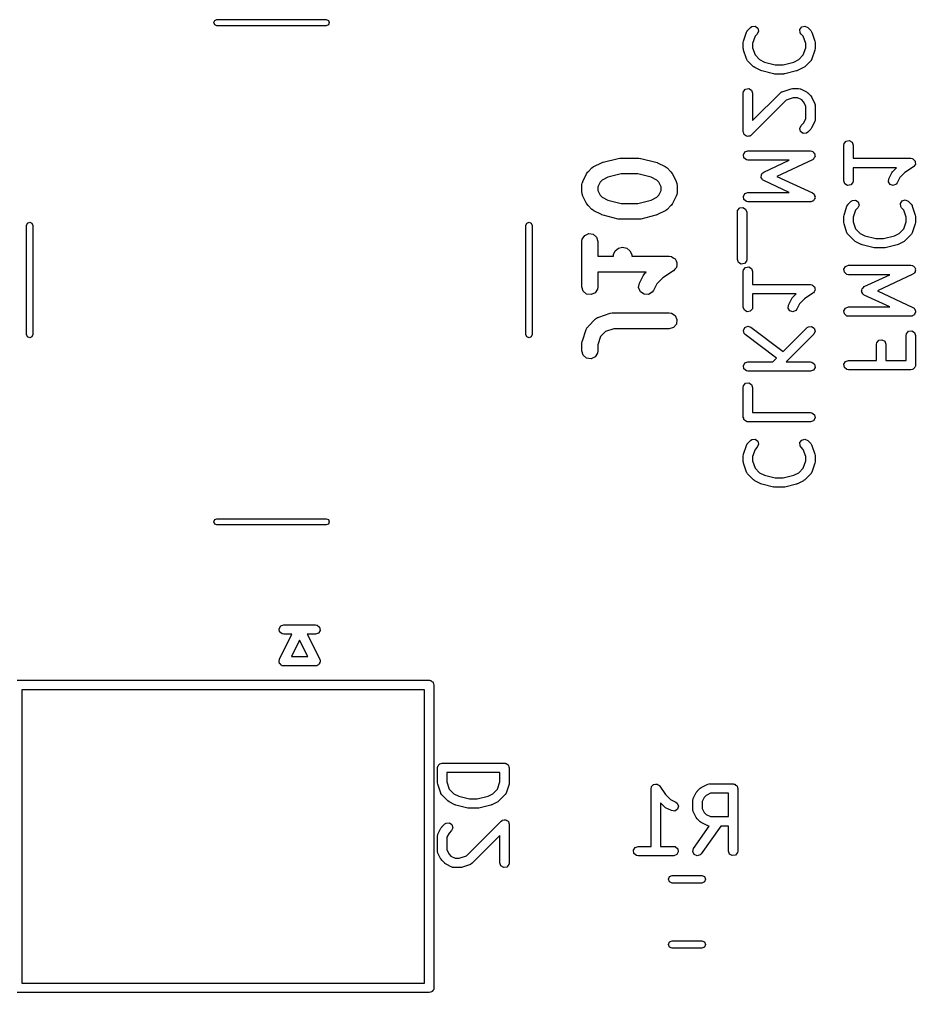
# Model space of a CAD drawing. Extents: x 4.56 to 9.29, y -6.2 to -0.8.
# Drawn here: x 5.004 to 5.569, y -6.204 to -5.591 of the extents above; entities that cross this region are included whole.
import ezdxf

# ---------------------------------------------------------------- set-up
doc = ezdxf.new("R2010")
doc.units = 0
doc.header["$MEASUREMENT"] = 0
doc.layers.add('BLACK', color=7, linetype='CONTINUOUS')

msp = doc.modelspace()

# ---------------------------------------------------------------- linework, layer by layer
at = {"layer": 'BLACK', "linetype": 'CONTINUOUS'}
for p, q in [((5.12666, -5.59252), (5.12724, -5.59113)), ((5.12724, -5.59113), (5.12863, -5.59055)), ((5.12863, -5.59055), (5.19753, -5.59055)), ((5.19753, -5.59055), (5.19892, -5.59113)), ((5.19892, -5.59113), (5.1995, -5.59252)), ((5.12724, -5.59391), (5.12666, -5.59252)), ((5.12863, -5.59449), (5.12724, -5.59391)), ((5.19753, -5.59449), (5.12863, -5.59449)), ((5.19892, -5.59391), (5.19753, -5.59449)), ((5.1995, -5.59252), (5.19892, -5.59391)), ((5.4627, -5.59862), (5.46319, -5.59771)), ((5.46319, -5.59771), (5.46334, -5.59762)), ((5.46334, -5.59762), (5.46342, -5.59746)), ((5.46342, -5.59746), (5.46529, -5.59559)), ((5.46529, -5.59559), (5.46613, -5.595)), ((5.46613, -5.595), (5.46814, -5.59482)), ((5.46814, -5.59482), (5.4698, -5.59598)), ((5.47032, -5.59793), (5.46947, -5.59976)), ((5.4698, -5.59598), (5.47032, -5.59793)), ((5.4964, -5.59691), (5.49756, -5.59526)), ((5.49657, -5.59892), (5.4964, -5.59691)), ((5.49756, -5.59526), (5.49951, -5.59473)), ((5.49951, -5.59473), (5.50134, -5.59559)), ((5.50134, -5.59559), (5.50321, -5.59746)), ((5.50321, -5.59746), (5.5038, -5.5983)), ((5.5038, -5.5983), (5.50382, -5.59848)), ((5.46068, -5.60517), (5.46083, -5.6043)), ((5.46083, -5.60424), (5.4627, -5.59862)), ((5.46083, -5.6043), (5.46083, -5.60424)), ((5.46808, -5.60115), (5.46658, -5.60565)), ((5.46947, -5.59976), (5.46808, -5.60115)), ((5.49716, -5.59976), (5.49657, -5.59892)), ((5.49854, -5.60115), (5.49716, -5.59976)), ((5.50005, -5.60565), (5.49854, -5.60115)), ((5.50382, -5.59848), (5.50393, -5.59862)), ((5.50393, -5.59862), (5.5058, -5.60424)), ((5.5058, -5.60424), (5.50593, -5.60511)), ((5.46068, -5.60892), (5.46068, -5.60517)), ((5.4607, -5.60898), (5.46068, -5.60892)), ((5.46083, -5.60986), (5.4607, -5.60898)), ((5.4627, -5.61548), (5.46083, -5.60986)), ((5.46658, -5.60565), (5.46658, -5.60844)), ((5.46658, -5.60844), (5.46808, -5.61295)), ((5.49854, -5.61295), (5.50005, -5.60844)), ((5.50005, -5.60844), (5.50005, -5.60565)), ((5.5058, -5.60986), (5.50393, -5.61548)), ((5.50595, -5.60892), (5.5058, -5.60979)), ((5.5058, -5.60979), (5.5058, -5.60986)), ((5.50593, -5.60511), (5.50595, -5.60517)), ((5.50595, -5.60517), (5.50595, -5.60892)), ((5.46281, -5.61562), (5.4627, -5.61548)), ((5.46283, -5.6158), (5.46281, -5.61562)), ((5.46342, -5.61664), (5.46283, -5.6158)), ((5.46717, -5.62039), (5.46342, -5.61664)), ((5.46808, -5.61295), (5.471, -5.61587)), ((5.471, -5.61587), (5.47403, -5.61739)), ((5.49259, -5.61739), (5.49563, -5.61587)), ((5.49563, -5.61587), (5.49854, -5.61295)), ((5.50321, -5.61664), (5.49946, -5.62039)), ((5.50329, -5.61648), (5.50321, -5.61664)), ((5.50344, -5.61638), (5.50329, -5.61648)), ((5.50393, -5.61548), (5.50344, -5.61638)), ((5.46722, -5.62041), (5.46717, -5.62039)), ((5.46793, -5.62094), (5.46722, -5.62041)), ((5.47168, -5.62281), (5.46793, -5.62094)), ((5.47182, -5.62283), (5.47168, -5.62281)), ((5.47229, -5.62304), (5.47182, -5.62283)), ((5.47403, -5.61739), (5.48087, -5.61909)), ((5.48087, -5.61909), (5.48576, -5.61909)), ((5.48576, -5.61909), (5.49259, -5.61739)), ((5.49495, -5.62281), (5.49446, -5.62296)), ((5.4987, -5.62094), (5.49495, -5.62281)), ((5.49874, -5.62089), (5.4987, -5.62094)), ((5.49946, -5.62039), (5.49874, -5.62089)), ((5.47979, -5.62491), (5.47229, -5.62304)), ((5.47992, -5.6249), (5.47979, -5.62491)), ((5.4805, -5.625), (5.47992, -5.6249)), ((5.48613, -5.625), (5.4805, -5.625)), ((5.48625, -5.62495), (5.48613, -5.625)), ((5.48684, -5.62491), (5.48625, -5.62495)), ((5.49434, -5.62304), (5.48684, -5.62491)), ((5.49446, -5.62296), (5.49434, -5.62304)), ((5.46085, -5.63604), (5.46215, -5.63449)), ((5.46215, -5.63449), (5.46414, -5.63414)), ((5.46414, -5.63414), (5.46589, -5.63515)), ((5.46589, -5.63515), (5.46658, -5.63705)), ((5.48519, -5.63612), (5.49082, -5.63424)), ((5.49082, -5.63424), (5.49169, -5.63411)), ((5.49169, -5.63411), (5.49175, -5.63409)), ((5.49175, -5.63409), (5.4955, -5.63409)), ((5.4955, -5.63409), (5.49651, -5.63427)), ((5.49651, -5.63427), (5.49665, -5.63438)), ((5.49665, -5.63438), (5.49682, -5.6344)), ((5.49682, -5.6344), (5.50057, -5.63628)), ((5.46068, -5.63705), (5.46085, -5.63604)), ((5.46068, -5.66142), (5.46068, -5.63705)), ((5.46658, -5.65429), (5.48404, -5.63683)), ((5.46658, -5.63705), (5.46658, -5.65429)), ((5.48404, -5.63683), (5.48488, -5.63624)), ((5.48488, -5.63624), (5.48505, -5.63623)), ((5.48505, -5.63623), (5.48519, -5.63612)), ((5.49223, -5.64), (5.48772, -5.6415)), ((5.4948, -5.64), (5.49223, -5.64)), ((5.4975, -5.64135), (5.4948, -5.64)), ((5.50057, -5.63628), (5.50128, -5.6368)), ((5.50128, -5.6368), (5.50134, -5.63683)), ((5.50134, -5.63683), (5.50321, -5.63871)), ((5.50321, -5.63871), (5.50372, -5.63943)), ((5.50372, -5.63943), (5.50377, -5.63947)), ((5.50377, -5.63947), (5.50564, -5.64322)), ((5.48772, -5.6415), (5.46572, -5.66351)), ((5.4987, -5.64254), (5.4975, -5.64135)), ((5.50005, -5.64524), (5.4987, -5.64254)), ((5.50005, -5.65322), (5.50005, -5.64524)), ((5.50564, -5.64322), (5.50593, -5.64421)), ((5.50593, -5.64421), (5.50589, -5.64438)), ((5.50589, -5.64438), (5.50595, -5.64454)), ((5.50595, -5.64454), (5.50595, -5.65392)), ((5.4987, -5.65592), (5.50005, -5.65322)), ((5.49631, -5.65929), (5.49716, -5.65745)), ((5.49683, -5.66124), (5.49631, -5.65929)), ((5.49716, -5.65745), (5.4987, -5.65592)), ((5.50324, -5.6597), (5.50321, -5.65976)), ((5.50377, -5.65899), (5.50324, -5.6597)), ((5.50564, -5.65524), (5.50377, -5.65899)), ((5.50566, -5.65506), (5.50564, -5.65524)), ((5.50577, -5.65493), (5.50566, -5.65506)), ((5.50595, -5.65392), (5.50577, -5.65493)), ((5.46098, -5.66225), (5.46068, -5.66142)), ((5.46121, -5.66311), (5.46098, -5.66225)), ((5.46132, -5.66319), (5.46121, -5.66311)), ((5.46137, -5.66332), (5.46132, -5.66319)), ((5.46214, -5.66376), (5.46137, -5.66332)), ((5.46286, -5.66427), (5.46214, -5.66376)), ((5.463, -5.66426), (5.46286, -5.66427)), ((5.46312, -5.66433), (5.463, -5.66426)), ((5.46399, -5.66417), (5.46312, -5.66433)), ((5.46488, -5.66409), (5.46399, -5.66417)), ((5.46503, -5.66399), (5.46488, -5.66409)), ((5.46511, -5.66397), (5.46503, -5.66399)), ((5.46519, -5.66387), (5.46511, -5.66397)), ((5.46572, -5.66351), (5.46519, -5.66387)), ((5.49849, -5.66239), (5.49683, -5.66124)), ((5.5005, -5.66222), (5.49849, -5.66239)), ((5.50134, -5.66163), (5.5005, -5.66222)), ((5.50321, -5.65976), (5.50134, -5.66163)), ((5.52406, -5.66985), (5.52424, -5.66884)), ((5.52406, -5.69235), (5.52406, -5.66985)), ((5.52424, -5.66884), (5.52554, -5.6673)), ((5.52554, -5.6673), (5.52753, -5.66695)), ((5.52753, -5.66695), (5.52928, -5.66796)), ((5.52928, -5.66796), (5.52997, -5.66985)), ((5.52997, -5.66985), (5.52997, -5.67815)), ((5.38173, -5.67816), (5.38281, -5.67805)), ((5.38281, -5.67805), (5.38294, -5.67801)), ((5.38294, -5.67801), (5.39485, -5.67801)), ((5.39485, -5.67801), (5.39592, -5.67817)), ((5.46072, -5.6759), (5.46173, -5.67415)), ((5.46107, -5.67789), (5.46072, -5.6759)), ((5.46262, -5.67919), (5.46107, -5.67789)), ((5.46173, -5.67415), (5.46363, -5.67346)), ((5.46363, -5.67346), (5.503, -5.67346)), ((5.503, -5.67346), (5.50401, -5.67364)), ((5.50401, -5.67364), (5.50431, -5.67389)), ((5.50431, -5.67389), (5.50469, -5.674)), ((5.50469, -5.674), (5.50506, -5.67452)), ((5.50522, -5.67812), (5.5049, -5.67868)), ((5.50506, -5.67452), (5.50556, -5.67494)), ((5.50568, -5.67766), (5.50522, -5.67812)), ((5.50556, -5.67494), (5.50562, -5.67533)), ((5.50562, -5.67533), (5.50585, -5.67565)), ((5.50571, -5.67727), (5.50568, -5.67766)), ((5.50591, -5.67693), (5.50571, -5.67727)), ((5.50585, -5.67565), (5.5058, -5.67629)), ((5.5058, -5.67629), (5.50591, -5.67693)), ((5.52997, -5.67815), (5.56639, -5.67815)), ((5.56639, -5.67815), (5.56739, -5.67833)), ((5.36274, -5.68662), (5.36512, -5.68424)), ((5.36512, -5.68424), (5.36626, -5.68339)), ((5.36626, -5.68339), (5.36635, -5.68337)), ((5.36635, -5.68337), (5.36642, -5.6833)), ((5.36642, -5.6833), (5.37118, -5.68092)), ((5.37118, -5.68092), (5.37205, -5.68063)), ((5.37205, -5.68063), (5.3722, -5.68054)), ((5.3722, -5.68054), (5.38173, -5.67816)), ((5.39592, -5.67817), (5.39606, -5.67816)), ((5.39606, -5.67816), (5.40558, -5.68054)), ((5.40558, -5.68054), (5.40643, -5.68089)), ((5.40643, -5.68089), (5.40661, -5.68092)), ((5.40661, -5.68092), (5.41137, -5.6833)), ((5.41137, -5.6833), (5.41254, -5.68412)), ((5.41254, -5.68412), (5.41258, -5.6842)), ((5.41258, -5.6842), (5.41267, -5.68424)), ((5.41267, -5.68424), (5.41505, -5.68662)), ((5.46363, -5.67937), (5.46262, -5.67919)), ((5.48969, -5.67937), (5.46363, -5.67937)), ((5.47363, -5.68686), (5.48969, -5.67937)), ((5.50425, -5.67909), (5.48186, -5.68954)), ((5.50453, -5.67881), (5.50425, -5.67909)), ((5.5049, -5.67868), (5.50453, -5.67881)), ((5.55738, -5.68406), (5.52997, -5.68406)), ((5.52997, -5.68406), (5.52997, -5.69235)), ((5.55492, -5.68651), (5.55738, -5.68406)), ((5.56802, -5.68356), (5.56264, -5.68715)), ((5.56739, -5.67833), (5.56752, -5.67844)), ((5.56752, -5.67844), (5.56769, -5.67846)), ((5.56769, -5.67846), (5.56829, -5.67908)), ((5.56812, -5.68342), (5.56802, -5.68356)), ((5.56828, -5.68336), (5.56812, -5.68342)), ((5.56871, -5.68262), (5.56828, -5.68336)), ((5.56829, -5.67908), (5.56894, -5.67963)), ((5.56922, -5.68193), (5.56871, -5.68262)), ((5.56894, -5.67963), (5.56897, -5.67979)), ((5.56897, -5.67979), (5.56909, -5.67992)), ((5.56909, -5.67992), (5.56914, -5.68077)), ((5.56914, -5.68077), (5.56929, -5.68162)), ((5.56929, -5.68162), (5.56921, -5.68176)), ((5.56921, -5.68176), (5.56922, -5.68193)), ((5.35942, -5.69268), (5.3618, -5.68792)), ((5.3618, -5.68792), (5.36261, -5.68675)), ((5.36261, -5.68675), (5.36269, -5.6867)), ((5.36269, -5.6867), (5.36274, -5.68662)), ((5.37516, -5.69011), (5.37162, -5.69189)), ((5.38356, -5.68801), (5.37516, -5.69011)), ((5.39423, -5.68801), (5.38356, -5.68801)), ((5.40262, -5.69011), (5.39423, -5.68801)), ((5.40617, -5.69189), (5.40262, -5.69011)), ((5.41505, -5.68662), (5.4159, -5.68776)), ((5.4159, -5.68776), (5.41592, -5.68785)), ((5.41592, -5.68785), (5.41598, -5.68792)), ((5.41598, -5.68792), (5.41837, -5.69268)), ((5.47194, -5.6898), (5.47213, -5.68905)), ((5.47205, -5.69004), (5.47194, -5.6898)), ((5.47203, -5.6903), (5.47205, -5.69004)), ((5.47247, -5.69093), (5.47203, -5.6903)), ((5.47213, -5.68905), (5.4722, -5.68829)), ((5.4722, -5.68829), (5.47239, -5.6881)), ((5.47239, -5.6881), (5.47246, -5.68784)), ((5.47246, -5.68784), (5.47309, -5.6874)), ((5.47309, -5.6874), (5.47363, -5.68686)), ((5.48186, -5.68954), (5.50425, -5.69999)), ((5.5525, -5.69103), (5.55437, -5.68728)), ((5.55437, -5.68728), (5.5549, -5.68657)), ((5.5549, -5.68657), (5.55492, -5.68651)), ((5.55944, -5.69035), (5.55778, -5.69367)), ((5.56264, -5.68715), (5.55944, -5.69035)), ((5.35889, -5.69492), (5.3591, -5.69351)), ((5.35889, -5.69968), (5.35889, -5.69492)), ((5.3591, -5.69351), (5.35934, -5.69313)), ((5.35934, -5.69313), (5.35942, -5.69268)), ((5.37038, -5.69312), (5.36889, -5.6961)), ((5.36889, -5.6961), (5.36889, -5.6985)), ((5.37162, -5.69189), (5.37038, -5.69312)), ((5.4074, -5.69312), (5.40617, -5.69189)), ((5.40889, -5.6961), (5.4074, -5.69312)), ((5.40889, -5.6985), (5.40889, -5.6961)), ((5.41837, -5.69268), (5.41881, -5.69403)), ((5.41881, -5.69403), (5.41877, -5.69448)), ((5.41877, -5.69448), (5.41889, -5.69492)), ((5.41889, -5.69492), (5.41889, -5.69968)), ((5.47279, -5.69163), (5.47247, -5.69093)), ((5.47311, -5.69185), (5.47279, -5.69163)), ((5.47318, -5.69196), (5.47311, -5.69185)), ((5.47331, -5.69199), (5.47318, -5.69196)), ((5.47363, -5.69221), (5.47331, -5.69199)), ((5.48969, -5.69971), (5.47363, -5.69221)), ((5.52475, -5.69425), (5.52406, -5.69235)), ((5.5265, -5.69526), (5.52475, -5.69425)), ((5.52849, -5.69491), (5.5265, -5.69526)), ((5.52979, -5.69336), (5.52849, -5.69491)), ((5.52997, -5.69235), (5.52979, -5.69336)), ((5.55226, -5.69304), (5.5525, -5.69103)), ((5.55338, -5.69472), (5.55226, -5.69304)), ((5.55531, -5.6953), (5.55338, -5.69472)), ((5.55717, -5.6945), (5.55531, -5.6953)), ((5.55778, -5.69367), (5.55717, -5.6945)), ((5.35902, -5.70012), (5.35889, -5.69968)), ((5.35897, -5.70057), (5.35902, -5.70012)), ((5.35942, -5.70192), (5.35897, -5.70057)), ((5.3618, -5.70668), (5.35942, -5.70192)), ((5.36889, -5.6985), (5.37038, -5.70148)), ((5.37038, -5.70148), (5.37162, -5.70271)), ((5.40617, -5.70271), (5.4074, -5.70148)), ((5.4074, -5.70148), (5.40889, -5.6985)), ((5.41837, -5.70192), (5.41598, -5.70668)), ((5.41845, -5.70147), (5.41837, -5.70192)), ((5.41869, -5.70109), (5.41845, -5.70147)), ((5.41889, -5.69968), (5.41869, -5.70109)), ((5.46072, -5.70215), (5.46173, -5.7004)), ((5.46107, -5.70414), (5.46072, -5.70215)), ((5.46173, -5.7004), (5.46363, -5.69971)), ((5.46363, -5.69971), (5.48969, -5.69971)), ((5.50425, -5.69999), (5.50509, -5.70057)), ((5.50509, -5.70057), (5.50525, -5.70093)), ((5.50525, -5.70093), (5.50556, -5.70119)), ((5.50556, -5.70119), (5.50567, -5.70182)), ((5.50567, -5.70182), (5.50594, -5.70241)), ((5.50594, -5.70241), (5.50584, -5.70279)), ((5.36187, -5.70675), (5.3618, -5.70668)), ((5.36189, -5.70684), (5.36187, -5.70675)), ((5.36274, -5.70798), (5.36189, -5.70684)), ((5.36512, -5.71036), (5.36274, -5.70798)), ((5.37162, -5.70271), (5.37516, -5.70449)), ((5.37516, -5.70449), (5.38356, -5.70659)), ((5.38356, -5.70659), (5.39423, -5.70659)), ((5.39423, -5.70659), (5.40262, -5.70449)), ((5.40262, -5.70449), (5.40617, -5.70271)), ((5.41505, -5.70798), (5.41267, -5.71036)), ((5.41509, -5.7079), (5.41505, -5.70798)), ((5.41517, -5.70785), (5.41509, -5.7079)), ((5.41598, -5.70668), (5.41517, -5.70785)), ((5.46262, -5.70544), (5.46107, -5.70414)), ((5.46363, -5.70561), (5.46262, -5.70544)), ((5.503, -5.70561), (5.46363, -5.70561)), ((5.50337, -5.70548), (5.503, -5.70561)), ((5.50376, -5.70551), (5.50337, -5.70548)), ((5.50429, -5.70514), (5.50376, -5.70551)), ((5.5049, -5.70492), (5.50429, -5.70514)), ((5.50509, -5.70458), (5.5049, -5.70492)), ((5.50542, -5.70436), (5.50509, -5.70458)), ((5.50558, -5.70373), (5.50542, -5.70436)), ((5.50591, -5.70317), (5.50558, -5.70373)), ((5.50584, -5.70279), (5.50591, -5.70317)), ((5.52421, -5.71391), (5.52609, -5.70829)), ((5.52609, -5.70829), (5.52658, -5.70739)), ((5.52658, -5.70739), (5.52673, -5.7073)), ((5.52673, -5.7073), (5.5268, -5.70714)), ((5.5268, -5.70714), (5.52868, -5.70526)), ((5.52868, -5.70526), (5.52952, -5.70467)), ((5.52952, -5.70467), (5.53153, -5.7045)), ((5.53153, -5.7045), (5.53318, -5.70566)), ((5.53371, -5.70761), (5.53285, -5.70944)), ((5.53318, -5.70566), (5.53371, -5.70761)), ((5.55978, -5.70658), (5.56094, -5.70493)), ((5.55996, -5.7086), (5.55978, -5.70658)), ((5.56055, -5.70944), (5.55996, -5.7086)), ((5.56094, -5.70493), (5.56289, -5.70441)), ((5.56289, -5.70441), (5.56472, -5.70526)), ((5.56472, -5.70526), (5.5666, -5.70714)), ((5.5666, -5.70714), (5.56719, -5.70798)), ((5.56719, -5.70798), (5.5672, -5.70815)), ((5.5672, -5.70815), (5.56731, -5.70829)), ((5.56731, -5.70829), (5.56919, -5.71391)), ((5.3652, -5.7104), (5.36512, -5.71036)), ((5.36525, -5.71049), (5.3652, -5.7104)), ((5.36642, -5.7113), (5.36525, -5.71049)), ((5.37118, -5.71368), (5.36642, -5.7113)), ((5.37135, -5.71371), (5.37118, -5.71368)), ((5.3722, -5.71406), (5.37135, -5.71371)), ((5.38173, -5.71644), (5.3722, -5.71406)), ((5.40558, -5.71406), (5.39606, -5.71644)), ((5.40573, -5.71397), (5.40558, -5.71406)), ((5.40661, -5.71368), (5.40573, -5.71397)), ((5.41137, -5.7113), (5.40661, -5.71368)), ((5.41144, -5.71123), (5.41137, -5.7113)), ((5.41153, -5.71121), (5.41144, -5.71123)), ((5.41267, -5.71036), (5.41153, -5.71121)), ((5.45693, -5.71204), (5.4571, -5.71103)), ((5.45693, -5.74203), (5.45693, -5.71204)), ((5.4571, -5.71103), (5.4584, -5.70948)), ((5.4584, -5.70948), (5.46039, -5.70913)), ((5.46039, -5.70913), (5.46214, -5.71014)), ((5.46214, -5.71014), (5.46283, -5.71204)), ((5.46283, -5.71204), (5.46283, -5.74203)), ((5.52406, -5.71485), (5.52422, -5.71398)), ((5.52406, -5.7186), (5.52406, -5.71485)), ((5.52422, -5.71398), (5.52421, -5.71391)), ((5.53147, -5.71082), (5.52997, -5.71533)), ((5.53285, -5.70944), (5.53147, -5.71082)), ((5.56193, -5.71082), (5.56055, -5.70944)), ((5.56343, -5.71533), (5.56193, -5.71082)), ((5.56919, -5.71391), (5.56932, -5.71479)), ((5.56932, -5.71479), (5.56934, -5.71485)), ((5.56934, -5.71485), (5.56934, -5.7186)), ((5.00855, -5.72047), (5.00913, -5.71908)), ((5.00855, -5.78937), (5.00855, -5.72047)), ((5.00913, -5.71908), (5.01052, -5.7185)), ((5.01052, -5.7185), (5.01191, -5.71908)), ((5.01191, -5.71908), (5.01249, -5.72047)), ((5.01249, -5.72047), (5.01249, -5.78937)), ((5.32351, -5.72047), (5.32409, -5.71908)), ((5.32351, -5.78937), (5.32351, -5.72047)), ((5.32409, -5.71908), (5.32548, -5.7185)), ((5.32548, -5.7185), (5.32687, -5.71908)), ((5.32687, -5.71908), (5.32745, -5.72047)), ((5.32745, -5.72047), (5.32745, -5.78937)), ((5.38186, -5.71643), (5.38173, -5.71644)), ((5.38294, -5.71659), (5.38186, -5.71643)), ((5.39485, -5.71659), (5.38294, -5.71659)), ((5.39498, -5.71655), (5.39485, -5.71659)), ((5.39606, -5.71644), (5.39498, -5.71655)), ((5.52408, -5.71866), (5.52406, -5.7186)), ((5.52421, -5.71953), (5.52408, -5.71866)), ((5.52609, -5.72516), (5.52421, -5.71953)), ((5.52997, -5.71533), (5.52997, -5.71812)), ((5.52997, -5.71812), (5.53147, -5.72263)), ((5.56193, -5.72263), (5.56343, -5.71812)), ((5.56343, -5.71812), (5.56343, -5.71533)), ((5.56919, -5.71953), (5.56731, -5.72516)), ((5.56934, -5.7186), (5.56918, -5.71947)), ((5.56918, -5.71947), (5.56919, -5.71953)), ((5.3591, -5.72922), (5.36062, -5.72685)), ((5.36062, -5.72685), (5.36318, -5.72568)), ((5.36318, -5.72568), (5.36597, -5.72609)), ((5.36597, -5.72609), (5.3681, -5.72793)), ((5.5262, -5.72529), (5.52609, -5.72516)), ((5.52621, -5.72547), (5.5262, -5.72529)), ((5.5268, -5.72631), (5.52621, -5.72547)), ((5.53055, -5.73006), (5.5268, -5.72631)), ((5.53147, -5.72263), (5.53439, -5.72554)), ((5.53439, -5.72554), (5.53742, -5.72706)), ((5.53742, -5.72706), (5.54425, -5.72877)), ((5.54915, -5.72877), (5.55598, -5.72706)), ((5.55598, -5.72706), (5.55901, -5.72554)), ((5.55901, -5.72554), (5.56193, -5.72263)), ((5.5666, -5.72631), (5.56285, -5.73006)), ((5.56667, -5.72615), (5.5666, -5.72631)), ((5.56682, -5.72606), (5.56667, -5.72615)), ((5.56731, -5.72516), (5.56682, -5.72606)), ((5.35889, -5.73063), (5.3591, -5.72922)), ((5.35889, -5.75921), (5.35889, -5.73063)), ((5.3681, -5.72793), (5.36889, -5.73063)), ((5.36889, -5.73063), (5.36889, -5.73992)), ((5.53061, -5.73009), (5.53055, -5.73006)), ((5.53132, -5.73061), (5.53061, -5.73009)), ((5.53507, -5.73249), (5.53132, -5.73061)), ((5.53521, -5.7325), (5.53507, -5.73249)), ((5.53567, -5.73271), (5.53521, -5.7325)), ((5.54317, -5.73459), (5.53567, -5.73271)), ((5.54425, -5.72877), (5.54915, -5.72877)), ((5.55773, -5.73271), (5.55023, -5.73459)), ((5.55784, -5.73263), (5.55773, -5.73271)), ((5.55833, -5.73249), (5.55784, -5.73263)), ((5.56208, -5.73061), (5.55833, -5.73249)), ((5.56213, -5.73057), (5.56208, -5.73061)), ((5.56285, -5.73006), (5.56213, -5.73057)), ((5.37878, -5.73884), (5.37992, -5.73648)), ((5.37878, -5.73992), (5.37878, -5.73884)), ((5.37992, -5.73648), (5.38197, -5.73484)), ((5.38197, -5.73484), (5.38454, -5.73425)), ((5.38454, -5.73425), (5.3871, -5.73484)), ((5.3871, -5.73484), (5.38915, -5.73648)), ((5.38915, -5.73648), (5.39029, -5.73884)), ((5.39029, -5.73884), (5.39029, -5.73992)), ((5.54331, -5.73457), (5.54317, -5.73459)), ((5.54389, -5.73467), (5.54331, -5.73457)), ((5.54951, -5.73467), (5.54389, -5.73467)), ((5.54964, -5.73463), (5.54951, -5.73467)), ((5.55023, -5.73459), (5.54964, -5.73463)), ((5.36889, -5.73992), (5.37878, -5.73992)), ((5.39029, -5.73992), (5.41389, -5.73992)), ((5.41389, -5.73992), (5.41515, -5.7401)), ((5.41515, -5.7401), (5.41522, -5.7401)), ((5.41522, -5.7401), (5.41524, -5.74011)), ((5.41524, -5.74011), (5.4153, -5.74012)), ((5.4153, -5.74012), (5.41645, -5.74086)), ((5.41645, -5.74086), (5.41762, -5.74158)), ((5.41762, -5.74158), (5.41763, -5.74162)), ((5.41763, -5.74162), (5.41767, -5.74165)), ((5.41767, -5.74165), (5.41824, -5.74289)), ((5.41824, -5.74289), (5.41883, -5.74412)), ((5.41865, -5.74556), (5.41848, -5.74692)), ((5.41884, -5.74421), (5.41865, -5.74556)), ((5.41883, -5.74412), (5.41882, -5.74417)), ((5.41882, -5.74417), (5.41884, -5.74421)), ((5.45762, -5.74393), (5.45693, -5.74203)), ((5.45937, -5.74494), (5.45762, -5.74393)), ((5.46136, -5.74459), (5.45937, -5.74494)), ((5.46265, -5.74304), (5.46136, -5.74459)), ((5.46283, -5.74203), (5.46265, -5.74304)), ((5.52512, -5.74633), (5.52701, -5.74564)), ((5.52701, -5.74564), (5.56639, -5.74564)), ((5.56639, -5.74564), (5.56739, -5.74582)), ((5.39944, -5.74992), (5.36889, -5.74992)), ((5.36889, -5.74992), (5.36889, -5.75921)), ((5.39752, -5.75221), (5.39833, -5.75104)), ((5.39833, -5.75104), (5.39841, -5.75099)), ((5.39841, -5.75099), (5.39845, -5.75091)), ((5.39845, -5.75091), (5.39944, -5.74992)), ((5.41667, -5.74908), (5.40994, -5.75357)), ((5.41755, -5.74803), (5.41667, -5.74908)), ((5.41844, -5.747), (5.41755, -5.74803)), ((5.41845, -5.74695), (5.41844, -5.747)), ((5.41848, -5.74692), (5.41845, -5.74695)), ((5.46068, -5.74953), (5.46085, -5.74852)), ((5.46068, -5.77203), (5.46068, -5.74953)), ((5.46085, -5.74852), (5.46215, -5.74697)), ((5.46215, -5.74697), (5.46414, -5.74662)), ((5.46414, -5.74662), (5.46589, -5.74763)), ((5.46589, -5.74763), (5.46658, -5.74953)), ((5.46658, -5.74953), (5.46658, -5.75783)), ((5.52411, -5.74808), (5.52512, -5.74633)), ((5.52446, -5.75007), (5.52411, -5.74808)), ((5.52601, -5.75137), (5.52446, -5.75007)), ((5.52701, -5.75155), (5.52601, -5.75137)), ((5.55308, -5.75155), (5.52701, -5.75155)), ((5.53701, -5.75904), (5.55308, -5.75155)), ((5.56763, -5.75127), (5.54525, -5.76172)), ((5.56739, -5.74582), (5.5677, -5.74607)), ((5.56791, -5.75099), (5.56763, -5.75127)), ((5.5677, -5.74607), (5.56808, -5.74617)), ((5.56828, -5.75086), (5.56791, -5.75099)), ((5.56808, -5.74617), (5.56845, -5.7467)), ((5.56861, -5.7503), (5.56828, -5.75086)), ((5.56845, -5.7467), (5.56894, -5.74712)), ((5.56906, -5.74984), (5.56861, -5.7503)), ((5.56894, -5.74712), (5.56901, -5.74751)), ((5.56901, -5.74751), (5.56924, -5.74783)), ((5.5691, -5.74945), (5.56906, -5.74984)), ((5.56929, -5.74911), (5.5691, -5.74945)), ((5.56924, -5.74783), (5.56918, -5.74847)), ((5.56918, -5.74847), (5.56929, -5.74911)), ((5.39464, -5.75974), (5.39514, -5.75697)), ((5.39514, -5.75697), (5.39752, -5.75221)), ((5.4061, -5.7574), (5.40408, -5.76144)), ((5.40994, -5.75357), (5.4061, -5.7574)), ((5.46658, -5.75783), (5.503, -5.75783)), ((5.503, -5.75783), (5.50401, -5.75801)), ((5.35969, -5.76191), (5.35889, -5.75921)), ((5.36182, -5.76375), (5.35969, -5.76191)), ((5.3646, -5.76415), (5.36182, -5.76375)), ((5.36717, -5.76298), (5.3646, -5.76415)), ((5.36869, -5.76061), (5.36717, -5.76298)), ((5.36889, -5.75921), (5.36869, -5.76061)), ((5.39572, -5.76234), (5.39464, -5.75974)), ((5.39803, -5.76395), (5.39572, -5.76234)), ((5.40085, -5.76405), (5.39803, -5.76395)), ((5.40327, -5.76261), (5.40085, -5.76405)), ((5.40408, -5.76144), (5.40327, -5.76261)), ((5.494, -5.76373), (5.46658, -5.76373)), ((5.46658, -5.76373), (5.46658, -5.77203)), ((5.49154, -5.76619), (5.494, -5.76373)), ((5.50464, -5.76324), (5.49926, -5.76682)), ((5.50401, -5.75801), (5.50414, -5.75811)), ((5.50414, -5.75811), (5.50431, -5.75813)), ((5.50431, -5.75813), (5.5049, -5.75875)), ((5.50474, -5.7631), (5.50464, -5.76324)), ((5.5049, -5.76304), (5.50474, -5.7631)), ((5.5049, -5.75875), (5.50556, -5.7593)), ((5.50533, -5.7623), (5.5049, -5.76304)), ((5.50583, -5.76161), (5.50533, -5.7623)), ((5.50556, -5.7593), (5.50559, -5.75947)), ((5.50559, -5.75947), (5.5057, -5.75959)), ((5.5057, -5.75959), (5.50576, -5.76045)), ((5.50576, -5.76045), (5.50591, -5.76129)), ((5.50591, -5.76129), (5.50582, -5.76144)), ((5.50582, -5.76144), (5.50583, -5.76161)), ((5.53532, -5.76197), (5.53552, -5.76123)), ((5.53543, -5.76222), (5.53532, -5.76197)), ((5.53541, -5.76248), (5.53543, -5.76222)), ((5.53585, -5.76311), (5.53541, -5.76248)), ((5.53552, -5.76123), (5.53559, -5.76047)), ((5.53559, -5.76047), (5.53578, -5.76028)), ((5.53578, -5.76028), (5.53585, -5.76002)), ((5.53585, -5.76002), (5.53647, -5.75958)), ((5.53618, -5.7638), (5.53585, -5.76311)), ((5.5365, -5.76403), (5.53618, -5.7638)), ((5.53647, -5.75958), (5.53701, -5.75904)), ((5.53657, -5.76414), (5.5365, -5.76403)), ((5.54525, -5.76172), (5.56763, -5.77216)), ((5.48911, -5.77071), (5.49098, -5.76696)), ((5.49098, -5.76696), (5.49151, -5.76625)), ((5.49151, -5.76625), (5.49154, -5.76619)), ((5.49605, -5.77003), (5.49439, -5.77335)), ((5.49926, -5.76682), (5.49605, -5.77003)), ((5.5367, -5.76417), (5.53657, -5.76414)), ((5.53701, -5.76439), (5.5367, -5.76417)), ((5.55308, -5.77189), (5.53701, -5.76439)), ((5.36945, -5.77827), (5.3766, -5.77589)), ((5.3766, -5.77589), (5.378, -5.77564)), ((5.378, -5.77564), (5.37809, -5.77566)), ((5.37809, -5.77566), (5.37818, -5.77563)), ((5.37818, -5.77563), (5.41389, -5.77563)), ((5.41389, -5.77563), (5.4153, -5.77584)), ((5.4153, -5.77584), (5.41767, -5.77736)), ((5.46137, -5.77393), (5.46068, -5.77203)), ((5.46312, -5.77494), (5.46137, -5.77393)), ((5.46511, -5.77459), (5.46312, -5.77494)), ((5.4664, -5.77304), (5.46511, -5.77459)), ((5.46658, -5.77203), (5.4664, -5.77304)), ((5.48888, -5.77271), (5.48911, -5.77071)), ((5.48999, -5.7744), (5.48888, -5.77271)), ((5.49193, -5.77498), (5.48999, -5.7744)), ((5.49378, -5.77417), (5.49193, -5.77498)), ((5.49439, -5.77335), (5.49378, -5.77417)), ((5.52411, -5.77433), (5.52512, -5.77258)), ((5.52446, -5.77632), (5.52411, -5.77433)), ((5.52601, -5.77762), (5.52446, -5.77632)), ((5.52512, -5.77258), (5.52701, -5.77189)), ((5.52701, -5.77189), (5.55308, -5.77189)), ((5.56763, -5.77216), (5.56847, -5.77275)), ((5.56847, -5.77275), (5.56864, -5.77311)), ((5.56864, -5.77311), (5.56894, -5.77336)), ((5.56897, -5.77591), (5.5688, -5.77653)), ((5.56894, -5.77336), (5.56905, -5.774)), ((5.56929, -5.77535), (5.56897, -5.77591)), ((5.56905, -5.774), (5.56933, -5.77458)), ((5.56933, -5.77458), (5.56922, -5.77496)), ((5.56922, -5.77496), (5.56929, -5.77535)), ((5.36274, -5.78424), (5.3675, -5.77948)), ((5.3675, -5.77948), (5.36864, -5.77863)), ((5.36864, -5.77863), (5.36908, -5.77853)), ((5.36908, -5.77853), (5.36945, -5.77827)), ((5.41767, -5.77736), (5.41884, -5.77992)), ((5.41884, -5.77992), (5.41844, -5.78271)), ((5.52701, -5.77779), (5.52601, -5.77762)), ((5.56639, -5.77779), (5.52701, -5.77779)), ((5.56676, -5.77766), (5.56639, -5.77779)), ((5.56715, -5.77769), (5.56676, -5.77766)), ((5.56768, -5.77732), (5.56715, -5.77769)), ((5.56828, -5.7771), (5.56768, -5.77732)), ((5.56848, -5.77676), (5.56828, -5.7771)), ((5.5688, -5.77653), (5.56848, -5.77676)), ((5.35915, -5.79334), (5.36153, -5.7862)), ((5.36153, -5.7862), (5.36217, -5.78492)), ((5.36217, -5.78492), (5.36252, -5.78464)), ((5.36252, -5.78464), (5.36274, -5.78424)), ((5.37374, -5.78738), (5.37064, -5.79048)), ((5.37899, -5.78563), (5.37374, -5.78738)), ((5.41389, -5.78563), (5.37899, -5.78563)), ((5.4166, -5.78484), (5.41389, -5.78563)), ((5.41844, -5.78271), (5.4166, -5.78484)), ((5.4607, -5.78667), (5.46161, -5.78487)), ((5.46116, -5.78864), (5.4607, -5.78667)), ((5.46186, -5.78939), (5.46116, -5.78864)), ((5.46161, -5.78487), (5.46347, -5.78408)), ((5.46347, -5.78408), (5.4654, -5.78466)), ((5.4654, -5.78466), (5.48585, -5.8)), ((5.48585, -5.8), (5.50091, -5.78494)), ((5.50091, -5.78494), (5.50175, -5.78435)), ((5.50175, -5.78435), (5.50376, -5.78417)), ((5.50376, -5.78417), (5.50542, -5.78533)), ((5.50594, -5.78728), (5.50509, -5.78911)), ((5.50542, -5.78533), (5.50594, -5.78728)), ((5.56361, -5.78883), (5.56491, -5.78728)), ((5.56491, -5.78728), (5.5669, -5.78693)), ((5.5669, -5.78693), (5.56865, -5.78794)), ((5.56865, -5.78794), (5.56934, -5.78984)), ((5.00913, -5.79076), (5.00855, -5.78937)), ((5.01052, -5.79134), (5.00913, -5.79076)), ((5.01191, -5.79076), (5.01052, -5.79134)), ((5.01249, -5.78937), (5.01191, -5.79076)), ((5.32409, -5.79076), (5.32351, -5.78937)), ((5.32548, -5.79134), (5.32409, -5.79076)), ((5.32687, -5.79076), (5.32548, -5.79134)), ((5.32745, -5.78937), (5.32687, -5.79076)), ((5.35889, -5.79492), (5.3591, -5.79351)), ((5.3591, -5.79351), (5.35915, -5.79343)), ((5.35915, -5.79343), (5.35915, -5.79334)), ((5.37064, -5.79048), (5.36889, -5.79573)), ((5.48163, -5.80422), (5.46186, -5.78939)), ((5.50509, -5.78911), (5.48763, -5.80657)), ((5.54468, -5.79546), (5.54486, -5.79445)), ((5.54486, -5.79445), (5.54616, -5.79291)), ((5.54616, -5.79291), (5.54815, -5.79256)), ((5.54815, -5.79256), (5.5499, -5.79357)), ((5.5499, -5.79357), (5.55059, -5.79546)), ((5.56343, -5.78984), (5.56361, -5.78883)), ((5.56343, -5.80563), (5.56343, -5.78984)), ((5.56934, -5.78984), (5.56934, -5.80859)), ((5.35889, -5.79968), (5.35889, -5.79492)), ((5.35969, -5.80238), (5.35889, -5.79968)), ((5.36889, -5.79968), (5.36869, -5.80109)), ((5.36889, -5.79573), (5.36889, -5.79968)), ((5.54468, -5.80563), (5.54468, -5.79546)), ((5.55059, -5.79546), (5.55059, -5.80563)), ((5.36182, -5.80423), (5.35969, -5.80238)), ((5.3646, -5.80463), (5.36182, -5.80423)), ((5.36717, -5.80346), (5.3646, -5.80463)), ((5.36869, -5.80109), (5.36717, -5.80346)), ((5.46173, -5.80726), (5.46363, -5.80657)), ((5.46363, -5.80657), (5.47928, -5.80657)), ((5.47928, -5.80657), (5.48163, -5.80422)), ((5.48763, -5.80657), (5.503, -5.80657)), ((5.503, -5.80657), (5.50401, -5.80675)), ((5.50401, -5.80675), (5.50556, -5.80805)), ((5.52411, -5.80807), (5.52512, -5.80632)), ((5.52512, -5.80632), (5.52701, -5.80563)), ((5.52701, -5.80563), (5.54468, -5.80563)), ((5.55059, -5.80563), (5.56343, -5.80563)), ((5.46072, -5.80901), (5.46173, -5.80726)), ((5.46107, -5.811), (5.46072, -5.80901)), ((5.46262, -5.8123), (5.46107, -5.811)), ((5.46363, -5.81248), (5.46262, -5.8123)), ((5.503, -5.81248), (5.46363, -5.81248)), ((5.5049, -5.81179), (5.503, -5.81248)), ((5.50591, -5.81004), (5.5049, -5.81179)), ((5.50556, -5.80805), (5.50591, -5.81004)), ((5.52446, -5.81006), (5.52411, -5.80807)), ((5.52601, -5.81136), (5.52446, -5.81006)), ((5.52701, -5.81154), (5.52601, -5.81136)), ((5.56639, -5.81154), (5.52701, -5.81154)), ((5.56711, -5.81128), (5.56639, -5.81154)), ((5.56786, -5.81114), (5.56711, -5.81128)), ((5.56803, -5.81094), (5.56786, -5.81114)), ((5.56828, -5.81085), (5.56803, -5.81094)), ((5.56867, -5.81018), (5.56828, -5.81085)), ((5.56916, -5.8096), (5.56867, -5.81018)), ((5.56923, -5.80921), (5.56916, -5.8096)), ((5.56929, -5.8091), (5.56923, -5.80921)), ((5.56934, -5.80859), (5.56927, -5.80897)), ((5.56927, -5.80897), (5.56929, -5.8091)), ((5.46068, -5.82265), (5.46085, -5.82164)), ((5.46068, -5.84139), (5.46068, -5.82265)), ((5.46085, -5.82164), (5.46215, -5.82009)), ((5.46215, -5.82009), (5.46414, -5.81974)), ((5.46414, -5.81974), (5.46589, -5.82075)), ((5.46589, -5.82075), (5.46658, -5.82265)), ((5.46658, -5.82265), (5.46658, -5.83844)), ((5.46094, -5.84212), (5.46068, -5.84139)), ((5.46107, -5.84287), (5.46094, -5.84212)), ((5.46128, -5.84304), (5.46107, -5.84287)), ((5.46137, -5.84329), (5.46128, -5.84304)), ((5.46203, -5.84368), (5.46137, -5.84329)), ((5.46262, -5.84417), (5.46203, -5.84368)), ((5.46658, -5.83844), (5.503, -5.83844)), ((5.503, -5.83844), (5.50401, -5.83862)), ((5.5049, -5.84366), (5.503, -5.84435)), ((5.50401, -5.83862), (5.50556, -5.83992)), ((5.50591, -5.84191), (5.5049, -5.84366)), ((5.50556, -5.83992), (5.50591, -5.84191)), ((5.463, -5.84424), (5.46262, -5.84417)), ((5.46312, -5.8443), (5.463, -5.84424)), ((5.46325, -5.84428), (5.46312, -5.8443)), ((5.46363, -5.84435), (5.46325, -5.84428)), ((5.503, -5.84435), (5.46363, -5.84435)), ((5.46529, -5.85618), (5.46613, -5.85559)), ((5.46613, -5.85559), (5.46814, -5.85542)), ((5.46814, -5.85542), (5.4698, -5.85657)), ((5.4964, -5.8575), (5.49756, -5.85585)), ((5.49756, -5.85585), (5.49951, -5.85533)), ((5.49951, -5.85533), (5.50134, -5.85618)), ((5.46083, -5.86483), (5.4627, -5.85921)), ((5.4627, -5.85921), (5.46319, -5.85831)), ((5.46319, -5.85831), (5.46334, -5.85821)), ((5.46334, -5.85821), (5.46342, -5.85805)), ((5.46342, -5.85805), (5.46529, -5.85618)), ((5.46808, -5.86174), (5.46658, -5.86625)), ((5.46947, -5.86036), (5.46808, -5.86174)), ((5.47032, -5.85853), (5.46947, -5.86036)), ((5.4698, -5.85657), (5.47032, -5.85853)), ((5.49657, -5.85952), (5.4964, -5.8575)), ((5.49716, -5.86036), (5.49657, -5.85952)), ((5.49854, -5.86174), (5.49716, -5.86036)), ((5.50005, -5.86625), (5.49854, -5.86174)), ((5.50134, -5.85618), (5.50321, -5.85805)), ((5.50321, -5.85805), (5.5038, -5.85889)), ((5.5038, -5.85889), (5.50382, -5.85907)), ((5.50382, -5.85907), (5.50393, -5.85921)), ((5.50393, -5.85921), (5.5058, -5.86483)), ((5.46068, -5.86577), (5.46083, -5.8649)), ((5.46068, -5.86952), (5.46068, -5.86577)), ((5.46083, -5.8649), (5.46083, -5.86483)), ((5.46658, -5.86625), (5.46658, -5.86904)), ((5.50005, -5.86904), (5.50005, -5.86625)), ((5.5058, -5.86483), (5.50593, -5.86571)), ((5.50593, -5.86571), (5.50595, -5.86577)), ((5.50595, -5.86577), (5.50595, -5.86952)), ((5.4607, -5.86958), (5.46068, -5.86952)), ((5.46083, -5.87045), (5.4607, -5.86958)), ((5.4627, -5.87607), (5.46083, -5.87045)), ((5.46658, -5.86904), (5.46808, -5.87355)), ((5.46808, -5.87355), (5.471, -5.87646)), ((5.49563, -5.87646), (5.49854, -5.87355)), ((5.49854, -5.87355), (5.50005, -5.86904)), ((5.5058, -5.87045), (5.50393, -5.87607)), ((5.50595, -5.86952), (5.5058, -5.87039)), ((5.5058, -5.87039), (5.5058, -5.87045)), ((5.46281, -5.87621), (5.4627, -5.87607)), ((5.46283, -5.87639), (5.46281, -5.87621)), ((5.46342, -5.87723), (5.46283, -5.87639)), ((5.46717, -5.88098), (5.46342, -5.87723)), ((5.471, -5.87646), (5.47403, -5.87798)), ((5.47403, -5.87798), (5.48087, -5.87969)), ((5.48087, -5.87969), (5.48576, -5.87969)), ((5.48576, -5.87969), (5.49259, -5.87798)), ((5.49259, -5.87798), (5.49563, -5.87646)), ((5.50321, -5.87723), (5.49946, -5.88098)), ((5.50329, -5.87707), (5.50321, -5.87723)), ((5.50344, -5.87698), (5.50329, -5.87707)), ((5.50393, -5.87607), (5.50344, -5.87698)), ((5.46722, -5.88101), (5.46717, -5.88098)), ((5.46793, -5.88153), (5.46722, -5.88101)), ((5.47168, -5.88341), (5.46793, -5.88153)), ((5.47182, -5.88342), (5.47168, -5.88341)), ((5.47229, -5.88363), (5.47182, -5.88342)), ((5.47979, -5.8855), (5.47229, -5.88363)), ((5.47992, -5.88549), (5.47979, -5.8855)), ((5.4805, -5.88559), (5.47992, -5.88549)), ((5.48613, -5.88559), (5.4805, -5.88559)), ((5.48625, -5.88555), (5.48613, -5.88559)), ((5.48684, -5.8855), (5.48625, -5.88555)), ((5.49434, -5.88363), (5.48684, -5.8855)), ((5.49446, -5.88355), (5.49434, -5.88363)), ((5.49495, -5.88341), (5.49446, -5.88355)), ((5.4987, -5.88153), (5.49495, -5.88341)), ((5.49874, -5.88148), (5.4987, -5.88153)), ((5.49946, -5.88098), (5.49874, -5.88148)), ((5.12666, -5.90748), (5.12724, -5.90609)), ((5.12724, -5.90887), (5.12666, -5.90748)), ((5.12724, -5.90609), (5.12863, -5.90551)), ((5.12863, -5.90945), (5.12724, -5.90887)), ((5.12863, -5.90551), (5.19753, -5.90551)), ((5.19753, -5.90945), (5.12863, -5.90945)), ((5.19753, -5.90551), (5.19892, -5.90609)), ((5.19892, -5.90887), (5.19753, -5.90945)), ((5.19892, -5.90609), (5.1995, -5.90748)), ((5.1995, -5.90748), (5.19892, -5.90887)), ((5.16882, -5.97311), (5.17075, -5.97241)), ((5.17075, -5.97241), (5.19075, -5.97241)), ((5.19075, -5.97241), (5.19178, -5.97259)), ((5.19178, -5.97259), (5.19335, -5.97391)), ((5.1678, -5.97488), (5.16882, -5.97311)), ((5.16815, -5.97691), (5.1678, -5.97488)), ((5.16807, -5.99406), (5.1759, -5.97841)), ((5.16972, -5.97822), (5.16815, -5.97691)), ((5.17075, -5.97841), (5.16972, -5.97822)), ((5.1759, -5.97841), (5.17075, -5.97841)), ((5.19075, -5.97841), (5.1856, -5.97841)), ((5.1856, -5.97841), (5.19343, -5.99406)), ((5.19268, -5.9777), (5.19075, -5.97841)), ((5.1937, -5.97593), (5.19268, -5.9777)), ((5.19335, -5.97391), (5.1937, -5.97593)), ((5.18075, -5.98211), (5.1756, -5.99241)), ((5.1859, -5.99241), (5.18075, -5.98211)), ((5.1678, -5.99488), (5.16802, -5.9945)), ((5.1679, -5.99549), (5.1678, -5.99488)), ((5.16783, -5.9961), (5.1679, -5.99549)), ((5.16808, -5.99647), (5.16783, -5.9961)), ((5.16802, -5.9945), (5.16807, -5.99406)), ((5.16815, -5.99691), (5.16808, -5.99647)), ((5.16862, -5.9973), (5.16815, -5.99691)), ((5.16896, -5.99782), (5.16862, -5.9973)), ((5.1756, -5.99241), (5.1859, -5.99241)), ((5.1929, -5.99732), (5.19268, -5.9977)), ((5.19325, -5.99706), (5.1929, -5.99732)), ((5.1934, -5.99646), (5.19325, -5.99706)), ((5.1937, -5.99593), (5.1934, -5.99646)), ((5.19343, -5.99406), (5.19373, -5.99506)), ((5.19373, -5.99506), (5.19363, -5.99549)), ((5.19363, -5.99549), (5.1937, -5.99593)), ((5.16939, -5.99794), (5.16896, -5.99782)), ((5.16972, -5.99822), (5.16939, -5.99794)), ((5.17075, -5.99841), (5.16972, -5.99822)), ((5.19075, -5.99841), (5.17075, -5.99841)), ((5.19116, -5.99825), (5.19075, -5.99841)), ((5.19161, -5.99828), (5.19116, -5.99825)), ((5.1921, -5.99791), (5.19161, -5.99828)), ((5.19268, -5.9977), (5.1921, -5.99791)), ((5.00252, -6.00741), (5.26252, -6.00741)), ((5.26252, -6.00741), (5.26291, -6.00747)), ((5.26291, -6.00747), (5.26304, -6.00745)), ((5.26304, -6.00745), (5.26316, -6.00752)), ((5.26316, -6.00752), (5.26355, -6.00759)), ((5.26355, -6.00759), (5.26414, -6.00809)), ((5.26414, -6.00809), (5.26482, -6.00848)), ((5.26482, -6.00848), (5.26491, -6.00873)), ((5.26491, -6.00873), (5.26512, -6.00891)), ((5.26512, -6.00891), (5.26526, -6.00967)), ((5.00552, -6.01341), (5.00552, -6.19841)), ((5.25952, -6.01341), (5.00552, -6.01341)), ((5.25952, -6.19841), (5.25952, -6.01341)), ((5.26526, -6.00967), (5.26552, -6.01041)), ((5.26552, -6.01041), (5.26552, -6.20141)), ((5.26775, -6.06267), (5.26782, -6.06229)), ((5.26775, -6.07205), (5.26775, -6.06267)), ((5.2678, -6.06216), (5.26786, -6.06205)), ((5.26782, -6.06229), (5.2678, -6.06216)), ((5.26786, -6.06205), (5.26793, -6.06166)), ((5.26793, -6.06166), (5.26842, -6.06108)), ((5.26842, -6.06108), (5.26881, -6.06041)), ((5.26881, -6.06041), (5.26906, -6.06032)), ((5.26906, -6.06032), (5.26923, -6.06012)), ((5.26923, -6.06012), (5.26998, -6.05998)), ((5.26998, -6.05998), (5.2707, -6.05972)), ((5.2707, -6.05972), (5.31007, -6.05972)), ((5.31007, -6.05972), (5.31046, -6.05979)), ((5.31046, -6.05979), (5.31059, -6.05977)), ((5.31059, -6.05977), (5.3107, -6.05983)), ((5.3107, -6.05983), (5.31108, -6.0599)), ((5.31108, -6.0599), (5.31167, -6.06039)), ((5.31167, -6.06039), (5.31234, -6.06078)), ((5.31234, -6.06078), (5.31243, -6.06103)), ((5.31243, -6.06103), (5.31263, -6.0612)), ((5.31263, -6.0612), (5.31276, -6.06195)), ((5.31276, -6.06195), (5.31303, -6.06267)), ((5.31303, -6.06267), (5.31303, -6.07205)), ((5.30712, -6.06563), (5.27366, -6.06563)), ((5.27366, -6.06563), (5.27366, -6.07157)), ((5.30712, -6.07157), (5.30712, -6.06563)), ((5.26777, -6.07211), (5.26775, -6.07205)), ((5.2679, -6.07298), (5.26777, -6.07211)), ((5.26978, -6.07861), (5.2679, -6.07298)), ((5.27366, -6.07157), (5.27516, -6.07608)), ((5.27516, -6.07608), (5.27808, -6.07899)), ((5.3027, -6.07899), (5.30562, -6.07608)), ((5.30562, -6.07608), (5.30712, -6.07157)), ((5.31287, -6.07298), (5.311, -6.07861)), ((5.31303, -6.07205), (5.31287, -6.07292)), ((5.31287, -6.07292), (5.31287, -6.07298)), ((5.40256, -6.07578), (5.40274, -6.07477)), ((5.40256, -6.1122), (5.40256, -6.07578)), ((5.40274, -6.07477), (5.40285, -6.07464)), ((5.40285, -6.07464), (5.40286, -6.07447)), ((5.40286, -6.07447), (5.40348, -6.07388)), ((5.40348, -6.07388), (5.40404, -6.07322)), ((5.40404, -6.07322), (5.4042, -6.07319)), ((5.4042, -6.07319), (5.40433, -6.07308)), ((5.40433, -6.07308), (5.40518, -6.07302)), ((5.40518, -6.07302), (5.40602, -6.07287)), ((5.40602, -6.07287), (5.40617, -6.07296)), ((5.40617, -6.07296), (5.40634, -6.07295)), ((5.40634, -6.07295), (5.40703, -6.07345)), ((5.40703, -6.07345), (5.40777, -6.07388)), ((5.40777, -6.07388), (5.40783, -6.07404)), ((5.40783, -6.07404), (5.40797, -6.07414)), ((5.40797, -6.07414), (5.41156, -6.07952)), ((5.43155, -6.07744), (5.43342, -6.07557)), ((5.43342, -6.07557), (5.43414, -6.07506)), ((5.43414, -6.07506), (5.43419, -6.07501)), ((5.43419, -6.07501), (5.43794, -6.07314)), ((5.43794, -6.07314), (5.43892, -6.07285)), ((5.43892, -6.07285), (5.43909, -6.07289)), ((5.43909, -6.07289), (5.43926, -6.07283)), ((5.43926, -6.07283), (5.45426, -6.07283)), ((5.45426, -6.07283), (5.45464, -6.0729)), ((5.45464, -6.0729), (5.45477, -6.07287)), ((5.45477, -6.07287), (5.45488, -6.07294)), ((5.45488, -6.07294), (5.45527, -6.07301)), ((5.45527, -6.07301), (5.45585, -6.0735)), ((5.45585, -6.0735), (5.45652, -6.07388)), ((5.45652, -6.07388), (5.45661, -6.07413)), ((5.45661, -6.07413), (5.45681, -6.0743)), ((5.45681, -6.0743), (5.45695, -6.07506)), ((5.45695, -6.07506), (5.45721, -6.07578)), ((5.45721, -6.07578), (5.45721, -6.11515)), ((5.26989, -6.07874), (5.26978, -6.07861)), ((5.2699, -6.07892), (5.26989, -6.07874)), ((5.27049, -6.07976), (5.2699, -6.07892)), ((5.27424, -6.08351), (5.27049, -6.07976)), ((5.27808, -6.07899), (5.28111, -6.08051)), ((5.28111, -6.08051), (5.28794, -6.08222)), ((5.28794, -6.08222), (5.29284, -6.08222)), ((5.29284, -6.08222), (5.29967, -6.08051)), ((5.29967, -6.08051), (5.3027, -6.07899)), ((5.31029, -6.07976), (5.30654, -6.08351)), ((5.31036, -6.0796), (5.31029, -6.07976)), ((5.31051, -6.07951), (5.31036, -6.0796)), ((5.311, -6.07861), (5.31051, -6.07951)), ((5.41156, -6.07952), (5.41476, -6.08273)), ((5.41476, -6.08273), (5.41808, -6.08439)), ((5.42881, -6.08328), (5.42898, -6.08227)), ((5.42881, -6.0889), (5.42881, -6.08328)), ((5.42898, -6.08227), (5.4291, -6.08213)), ((5.4291, -6.08213), (5.42912, -6.08196)), ((5.42912, -6.08196), (5.43099, -6.07821)), ((5.43099, -6.07821), (5.43152, -6.0775)), ((5.43152, -6.0775), (5.43155, -6.07744)), ((5.43606, -6.08128), (5.43471, -6.08398)), ((5.43726, -6.08008), (5.43606, -6.08128)), ((5.43995, -6.07873), (5.43726, -6.08008)), ((5.4513, -6.07873), (5.43995, -6.07873)), ((5.4513, -6.09345), (5.4513, -6.07873)), ((5.2743, -6.08354), (5.27424, -6.08351)), ((5.27501, -6.08406), (5.2743, -6.08354)), ((5.27876, -6.08594), (5.27501, -6.08406)), ((5.2789, -6.08595), (5.27876, -6.08594)), ((5.27936, -6.08616), (5.2789, -6.08595)), ((5.28686, -6.08804), (5.27936, -6.08616)), ((5.287, -6.08802), (5.28686, -6.08804)), ((5.28758, -6.08812), (5.287, -6.08802)), ((5.2932, -6.08812), (5.28758, -6.08812)), ((5.29333, -6.08808), (5.2932, -6.08812)), ((5.29392, -6.08804), (5.29333, -6.08808)), ((5.30142, -6.08616), (5.29392, -6.08804)), ((5.30153, -6.08608), (5.30142, -6.08616)), ((5.30202, -6.08594), (5.30153, -6.08608)), ((5.30577, -6.08406), (5.30202, -6.08594)), ((5.30581, -6.08402), (5.30577, -6.08406)), ((5.30654, -6.08351), (5.30581, -6.08402)), ((5.41092, -6.08724), (5.40846, -6.08478)), ((5.40846, -6.08478), (5.40846, -6.1122)), ((5.41098, -6.08727), (5.41092, -6.08724)), ((5.41169, -6.0878), (5.41098, -6.08727)), ((5.41544, -6.08967), (5.41169, -6.0878)), ((5.41913, -6.08879), (5.41745, -6.0899)), ((5.41808, -6.08439), (5.4189, -6.085)), ((5.4189, -6.085), (5.41971, -6.08685)), ((5.41971, -6.08685), (5.41913, -6.08879)), ((5.42887, -6.08907), (5.42881, -6.0889)), ((5.42883, -6.08924), (5.42887, -6.08907)), ((5.42912, -6.09022), (5.42883, -6.08924)), ((5.43471, -6.08398), (5.43471, -6.08821)), ((5.43471, -6.08821), (5.43606, -6.0909)), ((5.30883, -6.09562), (5.30971, -6.09554)), ((5.30971, -6.09554), (5.31059, -6.09539)), ((5.31059, -6.09539), (5.3107, -6.09545)), ((5.3107, -6.09545), (5.31084, -6.09544)), ((5.31084, -6.09544), (5.31157, -6.09595)), ((5.41745, -6.0899), (5.41544, -6.08967)), ((5.43099, -6.09397), (5.42912, -6.09022)), ((5.43104, -6.09402), (5.43099, -6.09397)), ((5.43155, -6.09474), (5.43104, -6.09402)), ((5.43342, -6.09662), (5.43155, -6.09474)), ((5.43606, -6.0909), (5.43726, -6.0921)), ((5.43726, -6.0921), (5.43995, -6.09345)), ((5.43995, -6.09345), (5.4513, -6.09345)), ((5.26806, -6.10447), (5.26994, -6.10072)), ((5.26994, -6.10072), (5.27046, -6.10001)), ((5.27046, -6.10001), (5.27049, -6.09996)), ((5.27049, -6.09996), (5.27237, -6.09808)), ((5.27237, -6.09808), (5.27321, -6.09749)), ((5.27321, -6.09749), (5.27522, -6.09732)), ((5.27522, -6.09732), (5.27687, -6.09848)), ((5.27739, -6.10043), (5.27654, -6.10226)), ((5.27687, -6.09848), (5.27739, -6.10043)), ((5.28598, -6.11821), (5.30799, -6.09621)), ((5.30799, -6.09621), (5.30851, -6.09584)), ((5.30851, -6.09584), (5.3086, -6.09574)), ((5.3086, -6.09574), (5.30868, -6.09572)), ((5.30868, -6.09572), (5.30883, -6.09562)), ((5.31157, -6.09595), (5.31234, -6.0964)), ((5.31234, -6.0964), (5.31238, -6.09652)), ((5.31238, -6.09652), (5.31249, -6.0966)), ((5.31249, -6.0966), (5.31272, -6.09746)), ((5.31272, -6.09746), (5.31303, -6.09829)), ((5.31303, -6.09829), (5.31303, -6.12267)), ((5.42934, -6.11346), (5.43922, -6.09935)), ((5.43348, -6.09664), (5.43342, -6.09662)), ((5.43419, -6.09717), (5.43348, -6.09664)), ((5.44642, -6.09936), (5.43418, -6.11684)), ((5.43794, -6.09904), (5.43419, -6.09717)), ((5.43811, -6.09906), (5.43794, -6.09904)), ((5.43825, -6.09918), (5.43811, -6.09906)), ((5.43922, -6.09935), (5.43825, -6.09918)), ((5.4513, -6.09936), (5.44642, -6.09936)), ((5.4513, -6.11515), (5.4513, -6.09936)), ((5.26775, -6.10579), (5.26793, -6.10478)), ((5.26775, -6.11517), (5.26775, -6.10579)), ((5.26793, -6.10478), (5.26804, -6.10465)), ((5.26804, -6.10465), (5.26806, -6.10447)), ((5.27501, -6.10379), (5.27366, -6.10649)), ((5.27366, -6.10649), (5.27366, -6.11447)), ((5.27654, -6.10226), (5.27501, -6.10379)), ((5.30712, -6.10542), (5.28966, -6.12288)), ((5.30712, -6.12267), (5.30712, -6.10542)), ((5.39136, -6.11464), (5.39237, -6.11289)), ((5.39237, -6.11289), (5.39426, -6.1122)), ((5.39426, -6.1122), (5.40256, -6.1122)), ((5.40846, -6.1122), (5.41676, -6.1122)), ((5.41676, -6.1122), (5.41777, -6.11238)), ((5.41777, -6.11238), (5.41932, -6.11367)), ((5.41932, -6.11367), (5.41967, -6.11566)), ((5.42882, -6.11541), (5.42934, -6.11346)), ((5.26781, -6.11533), (5.26775, -6.11517)), ((5.26777, -6.1155), (5.26781, -6.11533)), ((5.26806, -6.11649), (5.26777, -6.1155)), ((5.26994, -6.12024), (5.26806, -6.11649)), ((5.27366, -6.11447), (5.27501, -6.11717)), ((5.27501, -6.11717), (5.2762, -6.11836)), ((5.2762, -6.11836), (5.2789, -6.11971)), ((5.2789, -6.11971), (5.28147, -6.11971)), ((5.28147, -6.11971), (5.28598, -6.11821)), ((5.39171, -6.11663), (5.39136, -6.11464)), ((5.39325, -6.11793), (5.39171, -6.11663)), ((5.39426, -6.1181), (5.39325, -6.11793)), ((5.41676, -6.1181), (5.39426, -6.1181)), ((5.41866, -6.11741), (5.41676, -6.1181)), ((5.41967, -6.11566), (5.41866, -6.11741)), ((5.42967, -6.11724), (5.42882, -6.11541)), ((5.4315, -6.11809), (5.42967, -6.11724)), ((5.43345, -6.11757), (5.4315, -6.11809)), ((5.43418, -6.11684), (5.43345, -6.11757)), ((5.45199, -6.11705), (5.4513, -6.11515)), ((5.45374, -6.11806), (5.45199, -6.11705)), ((5.45573, -6.11771), (5.45374, -6.11806)), ((5.45703, -6.11616), (5.45573, -6.11771)), ((5.45721, -6.11515), (5.45703, -6.11616)), ((5.26998, -6.12028), (5.26994, -6.12024)), ((5.27049, -6.121), (5.26998, -6.12028)), ((5.27237, -6.12288), (5.27049, -6.121)), ((5.27242, -6.12291), (5.27237, -6.12288)), ((5.27313, -6.12343), (5.27242, -6.12291)), ((5.27688, -6.12531), (5.27313, -6.12343)), ((5.27706, -6.12533), (5.27688, -6.12531)), ((5.27719, -6.12544), (5.27706, -6.12533)), ((5.2782, -6.12562), (5.27719, -6.12544)), ((5.28195, -6.12562), (5.2782, -6.12562)), ((5.28201, -6.1256), (5.28195, -6.12562)), ((5.28289, -6.12547), (5.28201, -6.1256)), ((5.28851, -6.12359), (5.28289, -6.12547)), ((5.28865, -6.12348), (5.28851, -6.12359)), ((5.28882, -6.12347), (5.28865, -6.12348)), ((5.28966, -6.12288), (5.28882, -6.12347)), ((5.30781, -6.12456), (5.30712, -6.12267)), ((5.30956, -6.12557), (5.30781, -6.12456)), ((5.31155, -6.12522), (5.30956, -6.12557)), ((5.31285, -6.12368), (5.31155, -6.12522)), ((5.31303, -6.12267), (5.31285, -6.12368)), ((5.41349, -6.13297), (5.41419, -6.1313)), ((5.41419, -6.1313), (5.41586, -6.13061)), ((5.41586, -6.13061), (5.43454, -6.13061)), ((5.43454, -6.13061), (5.43621, -6.1313)), ((5.43621, -6.1313), (5.4369, -6.13297)), ((5.41419, -6.13464), (5.41349, -6.13297)), ((5.41586, -6.13533), (5.41419, -6.13464)), ((5.43454, -6.13533), (5.41586, -6.13533)), ((5.43621, -6.13464), (5.43454, -6.13533)), ((5.4369, -6.13297), (5.43621, -6.13464)), ((5.41349, -6.17411), (5.41419, -6.17244)), ((5.41419, -6.17578), (5.41349, -6.17411)), ((5.41419, -6.17244), (5.41586, -6.17175)), ((5.41586, -6.17175), (5.43454, -6.17175)), ((5.43454, -6.17175), (5.43621, -6.17244)), ((5.43621, -6.17244), (5.4369, -6.17411)), ((5.4369, -6.17411), (5.43621, -6.17578)), ((5.41586, -6.17648), (5.41419, -6.17578)), ((5.43454, -6.17648), (5.41586, -6.17648)), ((5.43621, -6.17578), (5.43454, -6.17648)), ((5.00552, -6.19841), (5.25952, -6.19841)), ((5.26252, -6.20441), (5.00252, -6.20441)), ((5.26325, -6.20414), (5.26252, -6.20441)), ((5.26402, -6.204), (5.26325, -6.20414)), ((5.2642, -6.2038), (5.26402, -6.204)), ((5.26445, -6.2037), (5.2642, -6.2038)), ((5.26484, -6.20303), (5.26445, -6.2037)), ((5.26534, -6.20243), (5.26484, -6.20303)), ((5.26541, -6.20204), (5.26534, -6.20243)), ((5.26548, -6.20193), (5.26541, -6.20204)), ((5.26552, -6.20141), (5.26545, -6.2018)), ((5.26545, -6.2018), (5.26548, -6.20193))]:
    msp.add_line(p, q, dxfattribs=at)

doc.saveas('drawing.dxf')
